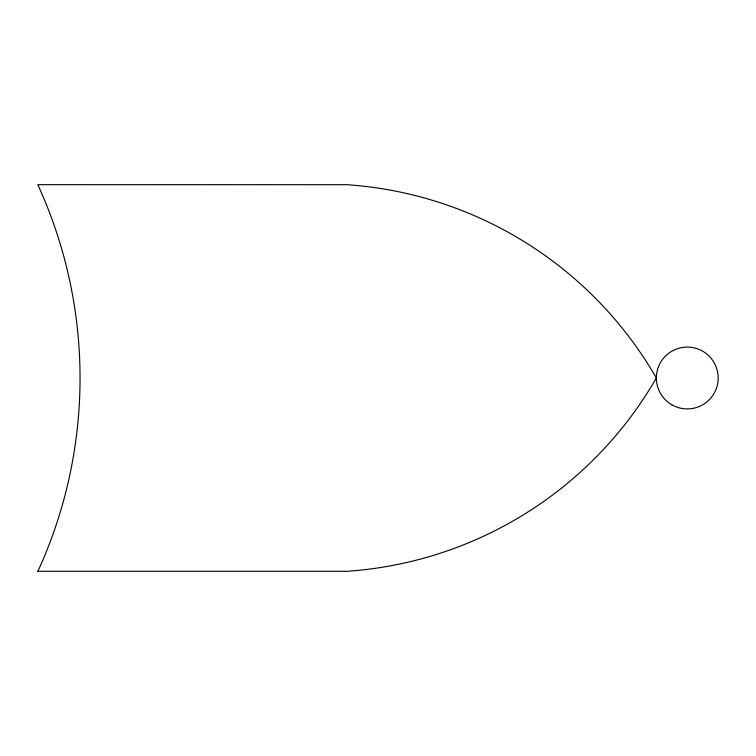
<?xml version="1.0" encoding="UTF-8"?>
<svg xmlns="http://www.w3.org/2000/svg" width="756" height="756" viewBox="0 0 756 756"><rect width="100%" height="100%" fill="white"/><g stroke="black" fill="none" stroke-linecap="round" stroke-linejoin="round"><path stroke-width="1.13" d="M37.8 571.3L347.07 571.3A387.62 387.62 0 0 0 656.35 378A387.62 387.62 0 0 0 347.07 184.7L37.8 184.672A463.91 463.91 0 0 1 37.876 571.328M671.81 404.781A30.93 30.93 0 0 0 718.2 378A30.93 30.93 0 0 0 671.81 351.219A30.93 30.93 0 0 0 671.81 404.781"/></g></svg>
